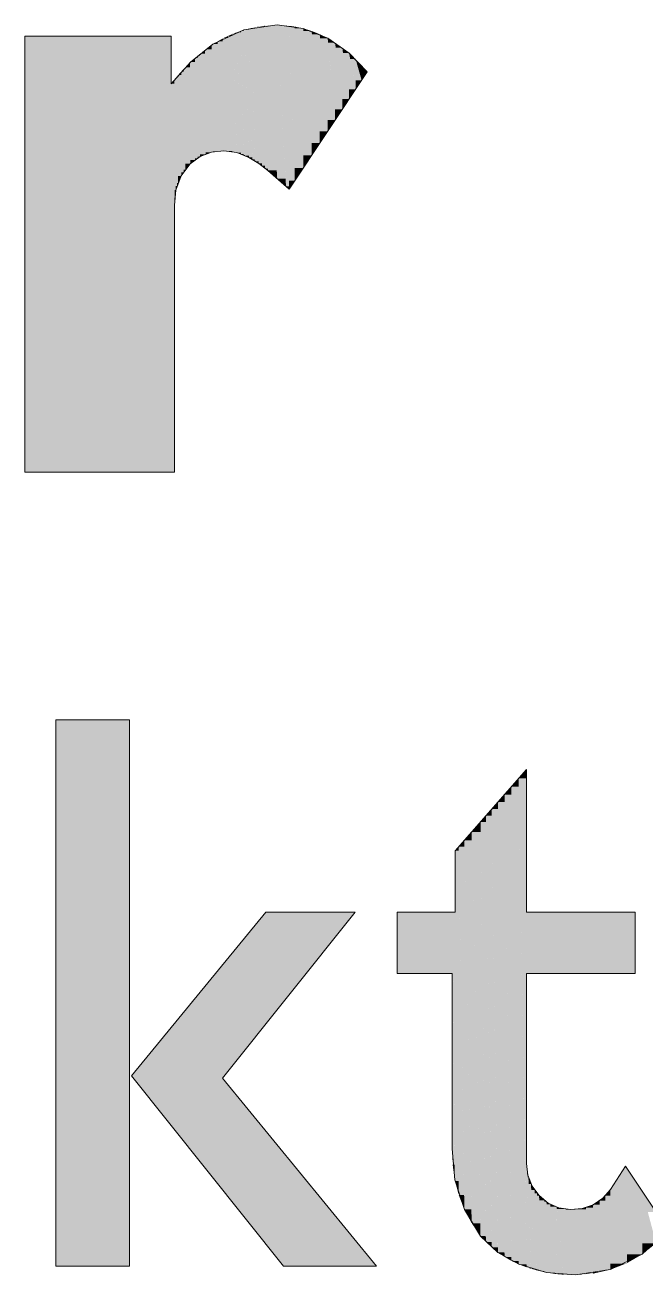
# Model space of a CAD drawing. Extents: x 885 to 2021, y 330 to 1122.
# Drawn here: x 1744.13 to 1747.86, y 644.14 to 651.66 of the extents above; entities that cross this region are included whole.
import ezdxf

# ---------------------------------------------------------------- set-up
doc = ezdxf.new("R2010")
doc.units = 0
doc.layers.get('0').update_dxf_attribs({"lineweight": 18})
doc.layers.add('P11_Plankopf_Ausführung_AF_4_800 Plankopf', color=7, linetype='Continuous', lineweight=25)

# ---------------------------------------------------------------- blocks, each defined once
blk = doc.blocks.new('Referenz-A0T8DI3SAL', base_point=(1729.7843, 502.0648))
at = {"layer": 'P11_Plankopf_Ausführung_AF_4_800 Plankopf', "color": 0, "linetype": 'Continuous', "lineweight": 13, "ltscale": 16.9}
for p, q in [((1745.4466, 651.6307), (1745.2614, 651.5454)), ((1745.6483, 651.6605), (1745.4466, 651.6307)), ((1745.8051, 651.6399), (1745.6483, 651.6605)), ((1745.952, 651.5812), (1745.8051, 651.6399)), ((1745.0088, 651.594), (1744.1293, 651.594)), ((1744.1293, 651.594), (1744.1293, 648.9697)), ((1745.0088, 651.3075), (1745.0088, 651.594)), ((1745.2614, 651.5454), (1745.1251, 651.4371)), ((1746.0811, 651.4918), (1745.952, 651.5812)), ((1746.1905, 651.3791), (1746.0811, 651.4918)), ((1745.1251, 651.4371), (1745.0088, 651.3075)), ((1745.7199, 650.6732), (1746.1905, 651.3791)), ((1745.184, 650.8687), (1745.1239, 650.826)), ((1745.2528, 650.895), (1745.184, 650.8687)), ((1745.326, 650.9034), (1745.2528, 650.895)), ((1745.4045, 650.8927), (1745.326, 650.9034)), ((1745.4782, 650.8637), (1745.4045, 650.8927)), ((1745.5372, 650.8279), (1745.4782, 650.8637)), ((1745.1239, 650.826), (1745.0699, 650.7524)), ((1745.592, 650.7857), (1745.5372, 650.8279)), ((1745.592, 650.7857), (1745.7199, 650.6732)), ((1745.0699, 650.7524), (1745.0375, 650.667)), ((1745.0375, 650.667), (1745.0293, 650.576)), ((1745.0293, 648.9697), (1745.0293, 650.576)), ((1744.1293, 648.9697), (1745.0293, 648.9697)), ((1744.3155, 647.48), (1744.3155, 644.1952)), ((1744.7588, 647.48), (1744.3155, 647.48)), ((1744.7588, 644.1952), (1744.7588, 647.48)), ((1747.1495, 647.1818), (1746.7188, 646.693)), ((1747.1495, 646.3244), (1747.1495, 647.1818)), ((1746.7188, 646.693), (1746.7188, 646.3244)), ((1745.5787, 646.3244), (1744.7711, 645.3386)), ((1745.3178, 645.3261), (1746.1172, 646.3244)), ((1746.1172, 646.3244), (1745.5787, 646.3244)), ((1746.7188, 646.3244), (1746.3706, 646.3244)), ((1746.3706, 646.3244), (1746.3706, 645.9557)), ((1747.804, 646.3244), (1747.1495, 646.3244)), ((1747.804, 645.9557), (1747.804, 646.3244)), ((1746.3706, 645.9557), (1746.7021, 645.9557)), ((1746.7021, 645.9557), (1746.7021, 644.8994)), ((1747.1495, 644.8123), (1747.1495, 645.9557)), ((1747.1495, 645.9557), (1747.804, 645.9557)), ((1744.7711, 645.3386), (1745.6865, 644.1952)), ((1746.2458, 644.1952), (1745.3178, 645.3261)), ((1746.7021, 644.8994), (1746.7174, 644.7132)), ((1747.1495, 644.8123), (1747.1571, 644.7419)), ((1747.746, 644.7959), (1747.6546, 644.655)), ((1748.0028, 644.4107), (1747.746, 644.7959)), ((1746.7174, 644.7132), (1746.7752, 644.5355)), ((1747.1571, 644.7419), (1747.1827, 644.6759)), ((1747.1827, 644.6759), (1747.2246, 644.6188)), ((1747.2246, 644.6188), (1747.2797, 644.5744)), ((1747.6079, 644.6031), (1747.6546, 644.655)), ((1746.7752, 644.5355), (1746.8724, 644.3759)), ((1747.2797, 644.5744), (1747.3445, 644.5458)), ((1747.3445, 644.5458), (1747.4145, 644.5349)), ((1747.4145, 644.5349), (1747.484, 644.5412)), ((1747.484, 644.5412), (1747.5498, 644.5644)), ((1747.5498, 644.5644), (1747.6079, 644.6031)), ((1747.8462, 644.2661), (1748.0028, 644.4107)), ((1746.8724, 644.3759), (1746.9774, 644.2774)), ((1746.9774, 644.2774), (1747.1022, 644.2057)), ((1747.6542, 644.1737), (1747.8462, 644.2661)), ((1744.3155, 644.1952), (1744.7588, 644.1952)), ((1745.6865, 644.1952), (1746.2458, 644.1952)), ((1747.1022, 644.2057), (1747.2695, 644.1561)), ((1747.2695, 644.1561), (1747.4435, 644.1415)), ((1747.4435, 644.1415), (1747.6542, 644.1737))]:
    blk.add_line(p, q, dxfattribs=at)
at = {"layer": 'P11_Plankopf_Ausführung_AF_4_800 Plankopf', "color": 0, "linetype": 'Continuous', "lineweight": 0, "ltscale": 0.0169}
for points in [[(1745.3786, 651.5945), (1745.3524, 651.5945), (1745.3786, 651.6066)], [(1745.3822, 651.6066), (1745.3786, 651.6066), (1745.3822, 651.6082)], [(1745.3822, 650.8983), (1745.3786, 650.8983), (1745.3786, 651.6066)], [(1745.3822, 650.8975), (1745.3822, 651.6066), (1745.3786, 651.6066)], [(1745.4045, 651.6082), (1745.3822, 651.6082), (1745.4045, 651.616)], [(1745.4043, 650.8975), (1745.3822, 650.8975), (1745.3822, 651.6082)], [(1745.4045, 650.8927), (1745.4045, 651.6082), (1745.3822, 651.6082)], [(1745.4298, 651.616), (1745.4045, 651.616), (1745.4298, 651.6249)], [(1745.4295, 650.8927), (1745.4045, 650.8927), (1745.4045, 651.616)], [(1745.4298, 650.885), (1745.4298, 651.616), (1745.4045, 651.616)], [(1745.4466, 651.6249), (1745.4298, 651.6249), (1745.4466, 651.6307)], [(1745.4464, 650.885), (1745.4298, 650.885), (1745.4298, 651.6249)], [(1745.4466, 650.8784), (1745.4466, 651.6249), (1745.4298, 651.6249)], [(1745.4544, 651.6307), (1745.4466, 651.6307), (1745.4544, 651.6327)], [(1745.4544, 650.8784), (1745.4466, 650.8784), (1745.4466, 651.6307)], [(1745.4544, 650.8753), (1745.4544, 651.6307), (1745.4466, 651.6307)], [(1745.4782, 651.6327), (1745.4544, 651.6327), (1745.4782, 651.6385)], [(1745.4778, 650.8753), (1745.4544, 650.8753), (1745.4544, 651.6327)], [(1745.4782, 650.8637), (1745.4782, 651.6327), (1745.4544, 651.6327)], [(1745.4983, 651.6385), (1745.4782, 651.6385), (1745.4983, 651.6435)], [(1745.498, 650.8637), (1745.4782, 650.8637), (1745.4782, 651.6385)], [(1745.4983, 650.8525), (1745.4983, 651.6385), (1745.4782, 651.6385)], [(1745.5128, 651.6435), (1745.4983, 651.6435), (1745.5128, 651.6471)], [(1745.5126, 650.8525), (1745.4983, 650.8525), (1745.4983, 651.6435)], [(1745.5128, 650.8437), (1745.5128, 651.6435), (1745.4983, 651.6435)], [(1745.518, 651.6471), (1745.5128, 651.6471), (1745.518, 651.6478)], [(1745.518, 650.8437), (1745.5128, 650.8437), (1745.5128, 651.6471)], [(1745.518, 650.8406), (1745.518, 651.6471), (1745.5128, 651.6471)], [(1745.5372, 651.6478), (1745.518, 651.6478), (1745.5372, 651.6507)], [(1745.5369, 650.8406), (1745.518, 650.8406), (1745.518, 651.6478)], [(1745.5372, 650.8279), (1745.5372, 651.6478), (1745.518, 651.6478)], [(1745.556, 651.6507), (1745.5372, 651.6507), (1745.556, 651.6534)], [(1745.5557, 650.8279), (1745.5372, 650.8279), (1745.5372, 651.6507)], [(1745.556, 650.8145), (1745.556, 651.6507), (1745.5372, 651.6507)], [(1745.5743, 651.6534), (1745.556, 651.6534), (1745.5743, 651.6561)], [(1745.574, 650.8145), (1745.556, 650.8145), (1745.556, 651.6534)], [(1745.5743, 650.8004), (1745.5743, 651.6534), (1745.556, 651.6534)], [(1745.5802, 651.6561), (1745.5743, 651.6561), (1745.5802, 651.657)], [(1745.5802, 650.8004), (1745.5743, 650.8004), (1745.5743, 651.6561)], [(1745.5802, 650.7955), (1745.5802, 651.6561), (1745.5743, 651.6561)], [(1745.592, 651.657), (1745.5802, 651.657), (1745.592, 651.6576)], [(1745.5919, 650.7955), (1745.5802, 650.7955), (1745.5802, 651.657)], [(1745.592, 650.7857), (1745.592, 651.657), (1745.5802, 651.657)], [(1745.6483, 651.6576), (1745.592, 651.6576), (1745.6483, 651.6605)], [(1745.6453, 650.7857), (1745.592, 650.7857), (1745.592, 651.6576)], [(1745.6483, 650.7362), (1745.6483, 651.6576), (1745.592, 651.6576)], [(1745.6985, 650.7362), (1745.6483, 650.7362), (1745.6483, 651.6605)], [(1745.7011, 651.658), (1745.6484, 651.658), (1745.6483, 651.6605)], [(1745.7011, 650.6898), (1745.7011, 651.658), (1745.6484, 651.658)], [(1745.7196, 650.6898), (1745.7011, 650.6898), (1745.7011, 651.658)], [(1745.7199, 651.6555), (1745.7011, 651.6555), (1745.7011, 651.658)], [(1745.7199, 650.6732), (1745.7199, 651.6555), (1745.7011, 651.6555)], [(1745.7535, 650.7236), (1745.7199, 650.7236), (1745.7199, 651.6555)], [(1745.7535, 651.6511), (1745.7201, 651.6511), (1745.7199, 651.6555)], [(1745.7535, 650.7236), (1745.7535, 651.6511), (1745.7201, 651.6511)], [(1745.8051, 650.801), (1745.7535, 650.801), (1745.7535, 651.6511)], [(1745.8051, 651.6399), (1745.7542, 651.6399), (1745.7535, 651.6511)], [(1745.8051, 650.801), (1745.8051, 651.6399), (1745.7542, 651.6399)], [(1745.8557, 650.8768), (1745.8051, 650.8768), (1745.8051, 651.6399)], [(1745.8557, 651.6244), (1745.8061, 651.6244), (1745.8051, 651.6399)], [(1745.8557, 650.8768), (1745.8557, 651.6244), (1745.8061, 651.6244)], [(1745.9047, 650.9505), (1745.8557, 650.9505), (1745.8557, 651.6244)], [(1745.9047, 651.6048), (1745.8571, 651.6048), (1745.8557, 651.6244)], [(1745.9047, 650.9505), (1745.9047, 651.6048), (1745.8571, 651.6048)], [(1745.952, 651.0214), (1745.9047, 651.0214), (1745.9047, 651.6048)], [(1745.952, 651.5812), (1745.9066, 651.5812), (1745.9047, 651.6048)], [(1744.1293, 648.9697), (1745.0088, 648.9697), (1744.1293, 651.594)], [(1745.0088, 651.3075), (1745.0088, 651.594), (1744.1293, 651.594)], [(1745.0088, 651.3075), (1744.2253, 651.3075), (1744.1293, 651.594)], [(1745.2528, 651.5144), (1745.2176, 651.5144), (1745.2528, 651.5393)], [(1745.2614, 651.5393), (1745.2528, 651.5393), (1745.2614, 651.5454)], [(1745.2614, 650.8966), (1745.2528, 650.8966), (1745.2528, 651.5393)], [(1745.2614, 650.8966), (1745.2614, 651.5393), (1745.2528, 651.5393)], [(1745.2891, 651.5454), (1745.2614, 651.5454), (1745.2891, 651.5615)], [(1745.2891, 650.9015), (1745.2614, 650.9015), (1745.2614, 651.5454)], [(1745.2891, 650.9015), (1745.2891, 651.5454), (1745.2614, 651.5454)], [(1745.3203, 651.5615), (1745.2891, 651.5615), (1745.3203, 651.5797)], [(1745.3203, 650.9031), (1745.2891, 650.9031), (1745.2891, 651.5615)], [(1745.3203, 650.9031), (1745.3203, 651.5615), (1745.2891, 651.5615)], [(1745.326, 651.5797), (1745.3203, 651.5797), (1745.326, 651.5823)], [(1745.326, 650.9034), (1745.3203, 650.9034), (1745.3203, 651.5797)], [(1745.326, 650.9034), (1745.326, 651.5797), (1745.3203, 651.5797)], [(1745.3524, 651.5823), (1745.326, 651.5823), (1745.3524, 651.5945)], [(1745.3524, 650.9034), (1745.326, 650.9034), (1745.326, 651.5823)], [(1745.3524, 650.9019), (1745.3524, 651.5823), (1745.326, 651.5823)], [(1745.3785, 650.9019), (1745.3524, 650.9019), (1745.3524, 651.5945)], [(1745.3786, 650.8983), (1745.3786, 651.5945), (1745.3524, 651.5945)], [(1745.952, 651.0214), (1745.952, 651.5812), (1745.9066, 651.5812)], [(1745.997, 651.0888), (1745.952, 651.0888), (1745.952, 651.5812)], [(1745.997, 651.5542), (1745.9545, 651.5542), (1745.952, 651.5812)], [(1745.997, 651.0888), (1745.997, 651.5542), (1745.9545, 651.5542)], [(1746.0401, 651.1534), (1745.997, 651.1534), (1745.997, 651.5542)], [(1746.0401, 651.5244), (1746.0002, 651.5244), (1745.997, 651.5542)], [(1745.1526, 651.4371), (1745.1251, 651.4371), (1745.1526, 651.4616)], [(1745.1685, 651.4616), (1745.1526, 651.4616), (1745.1685, 651.4757)], [(1745.1685, 650.8591), (1745.1526, 650.8591), (1745.1526, 651.4616)], [(1745.1685, 650.8591), (1745.1685, 651.4616), (1745.1526, 651.4616)], [(1745.184, 651.4757), (1745.1685, 651.4757), (1745.184, 651.4881)], [(1745.184, 650.8687), (1745.1685, 650.8687), (1745.1685, 651.4757)], [(1745.184, 650.8687), (1745.184, 651.4757), (1745.1685, 651.4757)], [(1745.214, 651.4881), (1745.184, 651.4881), (1745.214, 651.5119)], [(1745.214, 650.8824), (1745.184, 650.8824), (1745.184, 651.4881)], [(1745.214, 650.8824), (1745.214, 651.4881), (1745.184, 651.4881)], [(1745.2176, 651.5119), (1745.214, 651.5119), (1745.2176, 651.5144)], [(1745.2176, 650.884), (1745.214, 650.884), (1745.214, 651.5119)], [(1745.2176, 650.884), (1745.2176, 651.5119), (1745.214, 651.5119)], [(1745.2528, 650.895), (1745.2176, 650.895), (1745.2176, 651.5144)], [(1745.2528, 650.895), (1745.2528, 651.5144), (1745.2176, 651.5144)], [(1746.0401, 651.1534), (1746.0401, 651.5244), (1746.0002, 651.5244)], [(1746.0811, 651.215), (1746.0401, 651.215), (1746.0401, 651.5244)], [(1746.0811, 651.4918), (1746.0444, 651.4918), (1746.0401, 651.5244)], [(1746.0811, 651.215), (1746.0811, 651.4918), (1746.0444, 651.4918)], [(1746.12, 651.2734), (1746.0811, 651.2734), (1746.0811, 651.4918)], [(1746.12, 651.4566), (1746.0874, 651.4566), (1746.0811, 651.4918)], [(1746.12, 651.2734), (1746.12, 651.4566), (1746.0874, 651.4566)], [(1746.1565, 651.3281), (1746.12, 651.3281), (1746.12, 651.4566)], [(1746.1565, 651.419), (1746.1307, 651.419), (1746.12, 651.4566)], [(1745.0699, 651.3592), (1745.0508, 651.3592), (1745.0699, 651.3804)], [(1745.0839, 651.3804), (1745.0699, 651.3804), (1745.0839, 651.3961)], [(1745.0839, 650.7746), (1745.0699, 650.7746), (1745.0699, 651.3804)], [(1745.0839, 650.7746), (1745.0839, 651.3804), (1745.0699, 651.3804)], [(1745.0944, 651.3961), (1745.0839, 651.3961), (1745.0944, 651.4065)], [(1745.0944, 650.791), (1745.0839, 650.791), (1745.0839, 651.3961)], [(1745.0944, 650.791), (1745.0944, 651.3961), (1745.0839, 651.3961)], [(1745.1239, 651.4065), (1745.0944, 651.4065), (1745.1239, 651.436)], [(1745.1239, 650.826), (1745.0944, 650.826), (1745.0944, 651.4065)], [(1745.1239, 650.826), (1745.1239, 651.4065), (1745.0944, 651.4065)], [(1745.1251, 651.436), (1745.1239, 651.436), (1745.1251, 651.4371)], [(1745.1251, 650.827), (1745.1239, 650.827), (1745.1239, 651.436)], [(1745.1251, 650.827), (1745.1251, 651.436), (1745.1239, 651.436)], [(1745.1526, 650.8493), (1745.1251, 650.8493), (1745.1251, 651.4371)], [(1745.1526, 650.8493), (1745.1526, 651.4371), (1745.1251, 651.4371)], [(1746.1565, 651.3281), (1746.1565, 651.419), (1746.1307, 651.419)], [(1746.1905, 651.3791), (1746.1565, 651.3791), (1746.1565, 651.419)], [(1746.1565, 651.3281), (1746.1905, 651.3791), (1746.1565, 651.3791)], [(1745.0088, 648.9697), (1745.0088, 651.3075), (1744.2253, 651.3075)], [(1745.0293, 651.3075), (1745.0088, 651.3075), (1745.0293, 651.3331)], [(1745.0088, 648.9697), (1745.0293, 648.9697), (1745.0088, 651.3075)], [(1745.0293, 650.576), (1745.0293, 651.3075), (1745.0088, 651.3075)], [(1745.0293, 650.576), (1745.0152, 650.576), (1745.0088, 651.3075)], [(1745.0303, 651.3331), (1745.0293, 651.3331), (1745.0303, 651.3344)], [(1745.0303, 650.6218), (1745.0293, 650.6218), (1745.0293, 651.3331)], [(1745.0303, 650.6218), (1745.0303, 651.3331), (1745.0293, 651.3331)], [(1745.0375, 651.3344), (1745.0303, 651.3344), (1745.0375, 651.3434)], [(1745.0375, 650.667), (1745.0303, 650.667), (1745.0303, 651.3344)], [(1745.0375, 650.667), (1745.0375, 651.3344), (1745.0303, 651.3344)], [(1745.0451, 651.3434), (1745.0375, 651.3434), (1745.0451, 651.3529)], [(1745.0451, 650.6921), (1745.0375, 650.6921), (1745.0375, 651.3434)], [(1745.0451, 650.6921), (1745.0451, 651.3434), (1745.0375, 651.3434)], [(1745.0508, 651.3529), (1745.0451, 651.3529), (1745.0508, 651.3592)], [(1745.0508, 650.7108), (1745.0451, 650.7108), (1745.0451, 651.3529)], [(1745.0508, 650.7108), (1745.0508, 651.3529), (1745.0451, 651.3529)], [(1745.0699, 650.7524), (1745.0508, 650.7524), (1745.0508, 651.3592)], [(1745.0699, 650.7524), (1745.0699, 651.3592), (1745.0508, 651.3592)], [(1746.12, 651.2734), (1746.1565, 651.3281), (1746.12, 651.3281)], [(1746.0811, 651.215), (1746.12, 651.2734), (1746.0811, 651.2734)], [(1745.997, 651.0888), (1746.0401, 651.1534), (1745.997, 651.1534)], [(1746.0401, 651.1534), (1746.0811, 651.215), (1746.0401, 651.215)], [(1745.952, 651.0214), (1745.997, 651.0888), (1745.952, 651.0888)], [(1745.9047, 650.9505), (1745.952, 651.0214), (1745.9047, 651.0214)], [(1745.8557, 650.8768), (1745.9047, 650.9505), (1745.8557, 650.9505)], [(1745.1251, 650.827), (1745.1526, 650.8493), (1745.1251, 650.8493)], [(1745.1526, 650.8493), (1745.1685, 650.8591), (1745.1526, 650.8591)], [(1745.1685, 650.8591), (1745.184, 650.8687), (1745.1685, 650.8687)], [(1745.184, 650.8687), (1745.214, 650.8824), (1745.184, 650.8824)], [(1745.214, 650.8824), (1745.2176, 650.884), (1745.214, 650.884)], [(1745.2176, 650.884), (1745.2528, 650.895), (1745.2176, 650.895)], [(1745.2528, 650.895), (1745.2614, 650.8966), (1745.2528, 650.8966)], [(1745.2614, 650.8966), (1745.2891, 650.9015), (1745.2614, 650.9015)], [(1745.2891, 650.9015), (1745.3203, 650.9031), (1745.2891, 650.9031)], [(1745.3203, 650.9031), (1745.326, 650.9034), (1745.3203, 650.9034)], [(1745.3524, 650.9019), (1745.3524, 650.9034), (1745.326, 650.9034)], [(1745.3786, 650.8983), (1745.3785, 650.9019), (1745.3524, 650.9019)], [(1745.3822, 650.8975), (1745.3822, 650.8983), (1745.3786, 650.8983)], [(1745.4045, 650.8927), (1745.4043, 650.8975), (1745.3822, 650.8975)], [(1745.4298, 650.885), (1745.4295, 650.8927), (1745.4045, 650.8927)], [(1745.4466, 650.8784), (1745.4464, 650.885), (1745.4298, 650.885)], [(1745.4544, 650.8753), (1745.4544, 650.8784), (1745.4466, 650.8784)], [(1745.4782, 650.8637), (1745.4778, 650.8753), (1745.4544, 650.8753)], [(1745.4983, 650.8525), (1745.498, 650.8637), (1745.4782, 650.8637)], [(1745.5128, 650.8437), (1745.5126, 650.8525), (1745.4983, 650.8525)], [(1745.8051, 650.801), (1745.8557, 650.8768), (1745.8051, 650.8768)], [(1745.0699, 650.7524), (1745.0839, 650.7746), (1745.0699, 650.7746)], [(1745.0839, 650.7746), (1745.0944, 650.791), (1745.0839, 650.791)], [(1745.0944, 650.791), (1745.1239, 650.826), (1745.0944, 650.826)], [(1745.1239, 650.826), (1745.1251, 650.827), (1745.1239, 650.827)], [(1745.518, 650.8406), (1745.518, 650.8437), (1745.5128, 650.8437)], [(1745.5372, 650.8279), (1745.5369, 650.8406), (1745.518, 650.8406)], [(1745.556, 650.8145), (1745.5557, 650.8279), (1745.5372, 650.8279)], [(1745.5743, 650.8004), (1745.574, 650.8145), (1745.556, 650.8145)], [(1745.5802, 650.7955), (1745.5802, 650.8004), (1745.5743, 650.8004)], [(1745.592, 650.7857), (1745.5919, 650.7955), (1745.5802, 650.7955)], [(1745.6483, 650.7362), (1745.6453, 650.7857), (1745.592, 650.7857)], [(1745.7535, 650.7236), (1745.8051, 650.801), (1745.7535, 650.801)], [(1745.0451, 650.6921), (1745.0508, 650.7108), (1745.0451, 650.7108)], [(1745.0508, 650.7108), (1745.0699, 650.7524), (1745.0508, 650.7524)], [(1745.7011, 650.6898), (1745.6985, 650.7362), (1745.6483, 650.7362)], [(1745.7199, 650.6732), (1745.7535, 650.7236), (1745.7199, 650.7236)], [(1745.0303, 650.6218), (1745.0375, 650.667), (1745.0303, 650.667)], [(1745.0375, 650.667), (1745.0451, 650.6921), (1745.0375, 650.6921)], [(1745.7199, 650.6732), (1745.7196, 650.6898), (1745.7011, 650.6898)], [(1745.0293, 648.9697), (1745.0293, 650.576), (1745.0152, 650.576)], [(1745.0293, 650.576), (1745.0303, 650.6218), (1745.0293, 650.6218)], [(1744.3155, 644.1952), (1744.7588, 644.1952), (1744.3155, 647.48)], [(1744.7588, 644.1952), (1744.7588, 647.48), (1744.3155, 647.48)], [(1747.1495, 647.1281), (1747.1022, 647.1281), (1747.1495, 647.1818)], [(1747.1022, 647.0788), (1747.0588, 647.0788), (1747.1022, 647.1281)], [(1747.1492, 644.2057), (1747.1022, 644.2057), (1747.1022, 647.1281)], [(1747.1495, 646.3244), (1747.1495, 647.1281), (1747.1022, 647.1281)], [(1747.1495, 644.8123), (1747.1395, 644.8123), (1747.1022, 647.1281)], [(1747.1495, 645.9557), (1747.1261, 645.9557), (1747.1022, 647.1281)], [(1747.1495, 646.3244), (1747.1346, 646.3244), (1747.1022, 647.1281)], [(1747.0171, 646.9864), (1746.9774, 646.9864), (1747.0171, 647.0315)], [(1747.0588, 647.0315), (1747.0171, 647.0315), (1747.0588, 647.0788)], [(1747.0584, 644.2503), (1747.0171, 644.2503), (1747.0171, 647.0315)], [(1747.0588, 644.2264), (1747.0588, 647.0315), (1747.0171, 647.0315)], [(1747.1019, 644.2264), (1747.0588, 644.2264), (1747.0588, 647.0788)], [(1747.1022, 644.2057), (1747.1022, 647.0788), (1747.0588, 647.0788)], [(1746.9399, 646.9041), (1746.9048, 646.9041), (1746.9399, 646.9439)], [(1746.9774, 646.9439), (1746.9399, 646.9439), (1746.9774, 646.9864)], [(1746.9769, 644.3075), (1746.9399, 644.3075), (1746.9399, 646.9439)], [(1746.9774, 644.2774), (1746.9774, 646.9439), (1746.9399, 646.9439)], [(1747.0167, 644.2774), (1746.9774, 644.2774), (1746.9774, 646.9864)], [(1747.0171, 644.2503), (1747.0171, 646.9864), (1746.9774, 646.9864)], [(1746.8724, 646.8069), (1746.8191, 646.8069), (1746.8724, 646.8673)], [(1746.9048, 646.8673), (1746.8724, 646.8673), (1746.9048, 646.9041)], [(1746.9043, 644.3759), (1746.8724, 644.3759), (1746.8724, 646.8673)], [(1746.9048, 644.3404), (1746.9048, 646.8673), (1746.8724, 646.8673)], [(1746.9394, 644.3404), (1746.9048, 644.3404), (1746.9048, 646.9041)], [(1746.9399, 644.3075), (1746.9399, 646.9041), (1746.9048, 646.9041)], [(1746.8191, 646.757), (1746.7752, 646.757), (1746.8191, 646.8069)], [(1746.8707, 644.4529), (1746.8191, 644.4529), (1746.8191, 646.8069)], [(1746.8724, 644.3759), (1746.8724, 646.8069), (1746.8191, 646.8069)], [(1746.7411, 646.693), (1746.7188, 646.693), (1746.7411, 646.7183)], [(1746.7752, 646.7183), (1746.7411, 646.7183), (1746.7752, 646.757)], [(1746.7738, 644.6227), (1746.7411, 644.6227), (1746.7411, 646.7183)], [(1746.7752, 644.5355), (1746.7752, 646.7183), (1746.7411, 646.7183)], [(1746.8175, 644.5355), (1746.7752, 644.5355), (1746.7752, 646.757)], [(1746.8191, 644.4529), (1746.8191, 646.757), (1746.7752, 646.757)], [(1746.7228, 646.3244), (1746.7188, 646.3244), (1746.7188, 646.693)], [(1746.7411, 644.6227), (1746.7411, 646.693), (1746.7188, 646.693)], [(1745.5787, 646.0059), (1745.3178, 646.0059), (1745.5787, 646.3244)], [(1745.5787, 645.6519), (1746.1172, 646.3244), (1745.5787, 646.3244)], [(1746.3706, 645.9557), (1746.7021, 645.9557), (1746.3706, 646.3244)], [(1746.7021, 645.9557), (1746.7021, 646.3244), (1746.3706, 646.3244)], [(1746.7026, 645.9557), (1746.7021, 645.9557), (1746.7021, 646.3244)], [(1746.7043, 644.8059), (1746.7043, 646.3244), (1746.7021, 646.3244)], [(1746.7166, 644.8059), (1746.7043, 644.8059), (1746.7043, 646.3244)], [(1746.7174, 644.7132), (1746.7174, 646.3244), (1746.7043, 646.3244)], [(1746.7188, 644.7132), (1746.7174, 644.7132), (1746.7174, 646.3244)], [(1746.7188, 644.7078), (1746.7188, 646.3244), (1746.7174, 646.3244)], [(1746.7411, 644.6227), (1746.7228, 646.3244), (1746.7188, 646.3244)], [(1746.74, 644.7078), (1746.7188, 644.7078), (1746.7188, 646.3244)], [(1747.1495, 645.9557), (1747.1495, 646.3244), (1747.1346, 646.3244)], [(1747.1495, 645.9557), (1747.804, 645.9557), (1747.1495, 646.3244)], [(1747.804, 645.9557), (1747.804, 646.3244), (1747.1495, 646.3244)], [(1745.3178, 645.3386), (1744.7711, 645.3386), (1745.3178, 646.0059)], [(1745.5787, 645.6519), (1745.3178, 645.6519), (1745.3178, 646.0059)], [(1745.5787, 645.6519), (1745.5787, 646.0059), (1745.3178, 646.0059)], [(1746.7043, 644.8059), (1746.7026, 645.9557), (1746.7021, 645.9557)], [(1746.7041, 644.8994), (1746.7021, 644.8994), (1746.7021, 645.9557)], [(1747.1495, 644.8123), (1747.1495, 645.9557), (1747.1261, 645.9557)], [(1745.3178, 645.3261), (1745.5787, 645.6519), (1745.3178, 645.6519)], [(1745.3178, 644.6557), (1745.3178, 645.3386), (1744.7711, 645.3386)], [(1745.5364, 644.6557), (1745.3178, 644.6557), (1745.3178, 645.3261)], [(1745.6865, 644.8768), (1745.4643, 644.8768), (1745.3178, 645.3261)], [(1745.6865, 644.1952), (1745.6865, 644.8768), (1745.4643, 644.8768)], [(1745.6865, 644.1952), (1746.2458, 644.1952), (1745.6865, 644.8768)], [(1746.7043, 644.8059), (1746.7041, 644.8994), (1746.7021, 644.8994)], [(1746.7174, 644.7132), (1746.7166, 644.8059), (1746.7043, 644.8059)], [(1747.1495, 644.1881), (1747.1495, 644.8123), (1747.1395, 644.8123)], [(1747.1519, 644.1881), (1747.1495, 644.1881), (1747.1495, 644.8123)], [(1747.1519, 644.7698), (1747.1497, 644.7698), (1747.1495, 644.8123)], [(1747.1519, 644.1872), (1747.1519, 644.7698), (1747.1497, 644.7698)], [(1747.1568, 644.1872), (1747.1519, 644.1872), (1747.1519, 644.7698)], [(1747.1568, 644.7471), (1747.1521, 644.7471), (1747.1519, 644.7698)], [(1747.746, 644.655), (1747.6546, 644.655), (1747.746, 644.7959)], [(1747.7536, 644.2128), (1747.746, 644.2128), (1747.746, 644.7959)], [(1747.7536, 644.7844), (1747.7461, 644.7844), (1747.746, 644.7959)], [(1747.7536, 644.2128), (1747.7536, 644.7844), (1747.7461, 644.7844)], [(1747.8462, 644.2661), (1747.7536, 644.2661), (1747.7536, 644.7844)], [(1747.8462, 644.6456), (1747.7784, 644.6456), (1747.7536, 644.7844)], [(1746.7188, 644.7078), (1746.7188, 644.7132), (1746.7174, 644.7132)], [(1746.7411, 644.6227), (1746.74, 644.7078), (1746.7188, 644.7078)], [(1747.1568, 644.1854), (1747.1568, 644.7471), (1747.1521, 644.7471)], [(1747.1609, 644.1854), (1747.1568, 644.1854), (1747.1568, 644.7471)], [(1747.1609, 644.7282), (1747.1569, 644.7282), (1747.1568, 644.7471)], [(1747.1609, 644.1842), (1747.1609, 644.7282), (1747.1569, 644.7282)], [(1747.1761, 644.1842), (1747.1609, 644.1842), (1747.1609, 644.7282)], [(1747.1763, 644.6885), (1747.162, 644.6885), (1747.1609, 644.7282)], [(1747.1763, 644.1796), (1747.1763, 644.6885), (1747.162, 644.6885)], [(1747.1974, 644.1796), (1747.1763, 644.1796), (1747.1763, 644.6885)], [(1747.1977, 644.6518), (1747.1778, 644.6518), (1747.1763, 644.6885)], [(1745.6865, 644.1952), (1745.5364, 644.6557), (1745.3178, 644.6557)], [(1746.7752, 644.5355), (1746.7738, 644.6227), (1746.7411, 644.6227)], [(1747.1977, 644.1733), (1747.1977, 644.6518), (1747.1778, 644.6518)], [(1747.2125, 644.1733), (1747.1977, 644.1733), (1747.1977, 644.6518)], [(1747.2127, 644.6333), (1747.1982, 644.6333), (1747.1977, 644.6518)], [(1747.2127, 644.1688), (1747.2127, 644.6333), (1747.1982, 644.6333)], [(1747.2245, 644.1688), (1747.2127, 644.1688), (1747.2127, 644.6333)], [(1747.2246, 644.6188), (1747.213, 644.6188), (1747.2127, 644.6333)], [(1747.2246, 644.1661), (1747.2246, 644.6188), (1747.213, 644.6188)], [(1747.2558, 644.1661), (1747.2246, 644.1661), (1747.2246, 644.6188)], [(1747.2563, 644.5904), (1747.2265, 644.5904), (1747.2246, 644.6188)], [(1747.6249, 644.5886), (1747.5896, 644.5886), (1747.6249, 644.6191)], [(1747.6542, 644.6191), (1747.6249, 644.6191), (1747.6542, 644.6545)], [(1747.6542, 644.1737), (1747.6249, 644.1737), (1747.6249, 644.6191)], [(1747.6542, 644.1737), (1747.6542, 644.6191), (1747.6249, 644.6191)], [(1747.6546, 644.6545), (1747.6542, 644.6545), (1747.6546, 644.655)], [(1747.6546, 644.1739), (1747.6542, 644.1739), (1747.6542, 644.6545)], [(1747.6546, 644.1739), (1747.6546, 644.6545), (1747.6542, 644.6545)], [(1747.746, 644.2098), (1747.6546, 644.2098), (1747.6546, 644.655)], [(1747.746, 644.2098), (1747.746, 644.655), (1747.6546, 644.655)], [(1747.8462, 644.2661), (1747.8462, 644.6456), (1747.7784, 644.6456)], [(1747.9299, 644.3326), (1747.8462, 644.3326), (1747.8462, 644.6456)], [(1747.9299, 644.5201), (1747.8797, 644.5201), (1747.8462, 644.6456)], [(1746.8191, 644.4529), (1746.8175, 644.5355), (1746.7752, 644.5355)], [(1747.2563, 644.159), (1747.2563, 644.5904), (1747.2265, 644.5904)], [(1747.2695, 644.159), (1747.2563, 644.159), (1747.2563, 644.5904)], [(1747.2695, 644.5818), (1747.2565, 644.5818), (1747.2563, 644.5904)], [(1747.2695, 644.1561), (1747.2695, 644.5818), (1747.2565, 644.5818)], [(1747.2919, 644.1561), (1747.2695, 644.1561), (1747.2695, 644.5818)], [(1747.2921, 644.5673), (1747.2703, 644.5673), (1747.2695, 644.5818)], [(1747.2921, 644.1526), (1747.2921, 644.5673), (1747.2703, 644.5673)], [(1747.3267, 644.1526), (1747.2921, 644.1526), (1747.2921, 644.5673)], [(1747.3271, 644.5518), (1747.2934, 644.5518), (1747.2921, 644.5673)], [(1747.3271, 644.1473), (1747.3271, 644.5518), (1747.2934, 644.5518)], [(1747.331, 644.1473), (1747.3271, 644.1473), (1747.3271, 644.5518)], [(1747.331, 644.5501), (1747.3272, 644.5501), (1747.3271, 644.5518)], [(1747.331, 644.1469), (1747.331, 644.5501), (1747.3272, 644.5501)], [(1747.3718, 644.1469), (1747.331, 644.1469), (1747.331, 644.5501)], [(1747.3722, 644.5393), (1747.3321, 644.5393), (1747.331, 644.5501)], [(1747.3722, 644.1435), (1747.3722, 644.5393), (1747.3321, 644.5393)], [(1747.3852, 644.1435), (1747.3722, 644.1435), (1747.3722, 644.5393)], [(1747.3852, 644.5379), (1747.3722, 644.5379), (1747.3722, 644.5393)], [(1747.3852, 644.1424), (1747.3852, 644.5379), (1747.3722, 644.5379)], [(1747.4145, 644.1424), (1747.3852, 644.1424), (1747.3852, 644.5379)], [(1747.4145, 644.5349), (1747.3854, 644.5349), (1747.3852, 644.5379)], [(1747.4145, 644.1419), (1747.4145, 644.5349), (1747.3854, 644.5349)], [(1747.4435, 644.5349), (1747.4145, 644.5349), (1747.4435, 644.5363)], [(1747.4435, 644.1419), (1747.4145, 644.1419), (1747.4145, 644.5349)], [(1747.4435, 644.1415), (1747.4435, 644.5349), (1747.4145, 644.5349)], [(1747.461, 644.5363), (1747.4435, 644.5363), (1747.461, 644.5372)], [(1747.461, 644.1428), (1747.4435, 644.1428), (1747.4435, 644.5363)], [(1747.461, 644.1428), (1747.461, 644.5363), (1747.4435, 644.5363)], [(1747.5066, 644.5372), (1747.461, 644.5372), (1747.5066, 644.5471)], [(1747.5066, 644.1464), (1747.461, 644.1464), (1747.461, 644.5372)], [(1747.5066, 644.1464), (1747.5066, 644.5372), (1747.461, 644.5372)], [(1747.5498, 644.5471), (1747.5066, 644.5471), (1747.5498, 644.5644)], [(1747.5498, 644.1497), (1747.5066, 644.1497), (1747.5066, 644.5471)], [(1747.5498, 644.1497), (1747.5498, 644.5471), (1747.5066, 644.5471)], [(1747.55, 644.5644), (1747.5498, 644.5644), (1747.55, 644.5645)], [(1747.55, 644.1497), (1747.5498, 644.1497), (1747.5498, 644.5644)], [(1747.55, 644.1497), (1747.55, 644.5644), (1747.5498, 644.5644)], [(1747.5896, 644.5645), (1747.55, 644.5645), (1747.5896, 644.5886)], [(1747.5896, 644.1589), (1747.55, 644.1589), (1747.55, 644.5645)], [(1747.5896, 644.1589), (1747.5896, 644.5645), (1747.55, 644.5645)], [(1747.6249, 644.167), (1747.5896, 644.167), (1747.5896, 644.5886)], [(1747.6249, 644.167), (1747.6249, 644.5886), (1747.5896, 644.5886)], [(1746.8724, 644.3759), (1746.8707, 644.4529), (1746.8191, 644.4529)], [(1746.9048, 644.3404), (1746.9043, 644.3759), (1746.8724, 644.3759)], [(1746.9399, 644.3075), (1746.9394, 644.3404), (1746.9048, 644.3404)], [(1746.9774, 644.2774), (1746.9769, 644.3075), (1746.9399, 644.3075)], [(1747.8462, 644.2661), (1747.9299, 644.3326), (1747.8462, 644.3326)], [(1747.0171, 644.2503), (1747.0167, 644.2774), (1746.9774, 644.2774)], [(1747.0588, 644.2264), (1747.0584, 644.2503), (1747.0171, 644.2503)], [(1747.7536, 644.2128), (1747.8462, 644.2661), (1747.7536, 644.2661)], [(1747.1022, 644.2057), (1747.1019, 644.2264), (1747.0588, 644.2264)], [(1747.1495, 644.1881), (1747.1492, 644.2057), (1747.1022, 644.2057)], [(1747.1519, 644.1872), (1747.1519, 644.1881), (1747.1495, 644.1881)], [(1747.1568, 644.1854), (1747.1568, 644.1872), (1747.1519, 644.1872)], [(1747.1609, 644.1842), (1747.1609, 644.1854), (1747.1568, 644.1854)], [(1747.1763, 644.1796), (1747.1761, 644.1842), (1747.1609, 644.1842)], [(1747.1977, 644.1733), (1747.1974, 644.1796), (1747.1763, 644.1796)], [(1747.2127, 644.1688), (1747.2125, 644.1733), (1747.1977, 644.1733)], [(1747.2246, 644.1661), (1747.2245, 644.1688), (1747.2127, 644.1688)], [(1747.2563, 644.159), (1747.2558, 644.1661), (1747.2246, 644.1661)], [(1747.2695, 644.1561), (1747.2695, 644.159), (1747.2563, 644.159)], [(1747.2921, 644.1526), (1747.2919, 644.1561), (1747.2695, 644.1561)], [(1747.55, 644.1497), (1747.5896, 644.1589), (1747.55, 644.1589)], [(1747.5896, 644.1589), (1747.6249, 644.167), (1747.5896, 644.167)], [(1747.6249, 644.167), (1747.6542, 644.1737), (1747.6249, 644.1737)], [(1747.6542, 644.1737), (1747.6546, 644.1739), (1747.6542, 644.1739)], [(1747.6546, 644.1739), (1747.746, 644.2098), (1747.6546, 644.2098)], [(1747.746, 644.2098), (1747.7536, 644.2128), (1747.746, 644.2128)], [(1747.3271, 644.1473), (1747.3267, 644.1526), (1747.2921, 644.1526)], [(1747.331, 644.1469), (1747.331, 644.1473), (1747.3271, 644.1473)], [(1747.3722, 644.1435), (1747.3718, 644.1469), (1747.331, 644.1469)], [(1747.3852, 644.1424), (1747.3852, 644.1435), (1747.3722, 644.1435)], [(1747.4145, 644.1419), (1747.4145, 644.1424), (1747.3852, 644.1424)], [(1747.4435, 644.1415), (1747.4435, 644.1419), (1747.4145, 644.1419)], [(1747.4435, 644.1415), (1747.461, 644.1428), (1747.4435, 644.1428)], [(1747.461, 644.1428), (1747.5066, 644.1464), (1747.461, 644.1464)], [(1747.5066, 644.1464), (1747.5498, 644.1497), (1747.5066, 644.1497)], [(1747.5498, 644.1497), (1747.55, 644.1497), (1747.5498, 644.1497)]]:
    blk.add_solid(points, dxfattribs=at)

msp = doc.modelspace()

# ---------------------------------------------------------------- block references
at = {"color": 8, "lineweight": 25, "ltscale": 0.25, "true_color": 0x808080}
msp.add_blockref('Referenz-A0T8DI3SAL', (1729.7843, 502.0648), dxfattribs=at)

doc.saveas('drawing.dxf')
